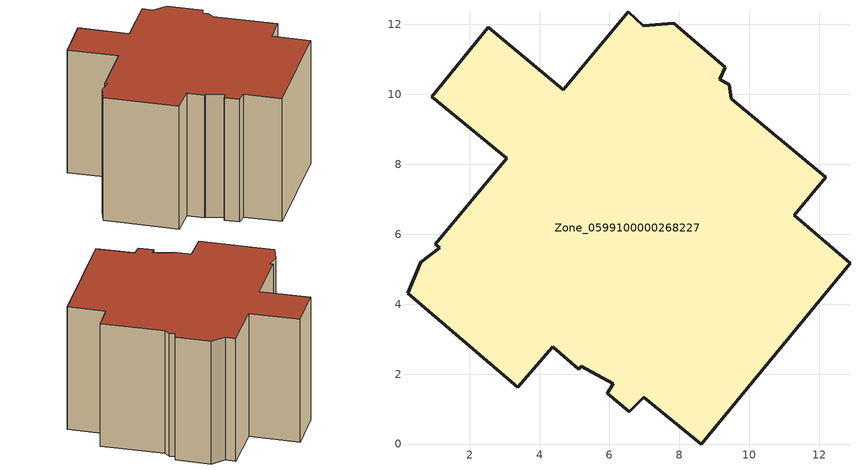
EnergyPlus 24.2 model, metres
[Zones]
Zone_0599100000268227
 floor ground (C_G): 9.32,10.78 9.16,10.43 9.43,10.28 9.48,9.88 12.18,7.63 11.29,6.54 12.88,5.17 8.63,0 6.98,1.34 6.57,0.92 5.94,1.45 6.12,1.73 5.19,2.22 5.13,2.15 4.38,2.78 3.38,1.63 0.22,4.31 0.6,5.2 1.15,5.61 1.02,5.72 3.06,8.17 0.92,9.94 2.54,11.92 4.68,10.14 6.53,12.36 6.97,11.97 7.84,12.04 z0
 wall outside (C_F): 5.19,2.22 6.12,1.73 5.94,1.45 6.57,0.92 6.98,1.34 8.63,0 12.88,5.17 11.29,6.54 12.18,7.63 9.48,9.88 9.43,10.28 9.16,10.43 9.32,10.78 7.84,12.04 6.97,11.97 6.53,12.36 4.68,10.14 2.54,11.92 0.92,9.94 3.06,8.17 1.02,5.72 1.15,5.61 0.6,5.2 0.22,4.31 3.38,1.63 4.38,2.78 5.13,2.15 5.19,2.22 z0:7.31
 roof outside (C_R): 1.02,5.72 1.15,5.61 0.6,5.2 0.22,4.31 3.38,1.63 4.38,2.78 5.13,2.15 5.19,2.22 6.12,1.73 5.94,1.45 6.57,0.92 6.98,1.34 8.63,0 12.88,5.17 11.29,6.54 12.18,7.63 9.48,9.88 9.43,10.28 9.16,10.43 9.32,10.78 7.84,12.04 6.97,11.97 6.53,12.36 4.68,10.14 2.54,11.92 0.92,9.94 3.06,8.17 z7.31
[BUILDING]
Pand.0599100000268227: North Axis=0; Terrain=City; Loads Convergence Tolerance Value=0.04; Temperature Convergence Tolerance Value=0.4; Solar Distribution=FullExterior; Maximum Number of Warmup Days=25; Minimum Number of Warmup Days=1
[Site:Location]
Rotterdam.The.Hague.AP_ZH_NLD Design_Conditions: Latitude=51.96; Longitude=4.45; Time Zone=1; Elevation=-4.5
[SITE:GROUNDTEMPERATURE:BUILDINGSURFACE]
18, 18, 18, 18, 18, 18, 18, 18, 18, 18, 18, 18
[MATERIAL] Thermal Absorptance=0.9; Solar Absorptance=0.7; Visible Absorptance=0.7
Name | Roughness | Thickness | Conductivity | Density | Specific Heat
G.D.1965 | MediumSmooth | 0.15 | 1 | 540 | 1210
F.D.1965 | Rough | 0.3 | 0.857143 | 1920 | 840
R.D.1965 | MediumRough | 0.2 | 0.08 | 1500 | 1000
[CONSTRUCTION]
C_G: G.D.1965
C_F: F.D.1965
C_R: R.D.1965
[ZONE]
Zone_0599100000268227: Type=1; Multiplier=1; Ceiling Height=Autocalculate; Volume=Autocalculate; Floor Area=autocalculate; Part of Total Floor Area=Yes
[ZONEINFILTRATION:DESIGNFLOWRATE]
Infil_Zone_0599100000268227: Zone or ZoneList or Space or SpaceList=Zone_0599100000268227; Schedule=AlwaysOn; Design Flow Rate Calculation Method=Flow/Area; Flow Rate per Floor Area=0.0042; Constant Term Coefficient=1; Temperature Term Coefficient=0; Velocity Term Coefficient=0; Velocity Squared Term Coefficient=0
[HVACTEMPLATE:ZONE:IDEALLOADSAIRSYSTEM]
Zone_0599100000268227: Maximum Heating Supply Air Temperature=50; Minimum Cooling Supply Air Temperature=13; Maximum Heating Supply Air Humidity Ratio=0.0156; Minimum Cooling Supply Air Humidity Ratio=0.0077; Heating Limit=NoLimit; Cooling Limit=NoLimit; Dehumidification Control Type=ConstantSensibleHeatRatio; Cooling Sensible Heat Ratio=0.7; Dehumidification Setpoint=60; Humidification Control Type=None; Humidification Setpoint=30; Outdoor Air Method=None; Outdoor Air Flow Rate per Person=0.00944; Outdoor Air Flow Rate per Zone Floor Area=0; Outdoor Air Flow Rate per Zone=0; Demand Controlled Ventilation Type=None; Outdoor Air Economizer Type=NoEconomizer; Heat Recovery Type=None; Sensible Heat Recovery Effectiveness=0.7; Latent Heat Recovery Effectiveness=0.65
[ZONECONTROL:THERMOSTAT]
ThermostatControl_Zone_0599100000268227: Zone or ZoneList=Zone_0599100000268227; Control Type Schedule=DualSetpointControlType; Control 1=Thermostat_Zone_0599100000268227; Temperature Difference Between Cutout And Setpoint=0
[THERMOSTATSETPOINT:DUALSETPOINT]
Thermostat_Zone_0599100000268227: Heating Setpoint Temperature Schedule=HeatingSetpoint_Zone_0599100000268227; Cooling Setpoint Temperature Schedule=CoolingSetpoint_Zone_0599100000268227
[SCHEDULE:COMPACT]
HeatingSetpoint_Zone_0599100000268227: Through: 12/31, For: AllDays, Until: 24:00, 21
CoolingSetpoint_Zone_0599100000268227: Through: 12/31, For: AllDays, Until: 24:00, 24
DualSetpointControlType: Through: 12/31, For: AllDays, Until: 24:00, 4
AlwaysOn: Through: 12/31, For: AllDays, Until: 24:00, 1
